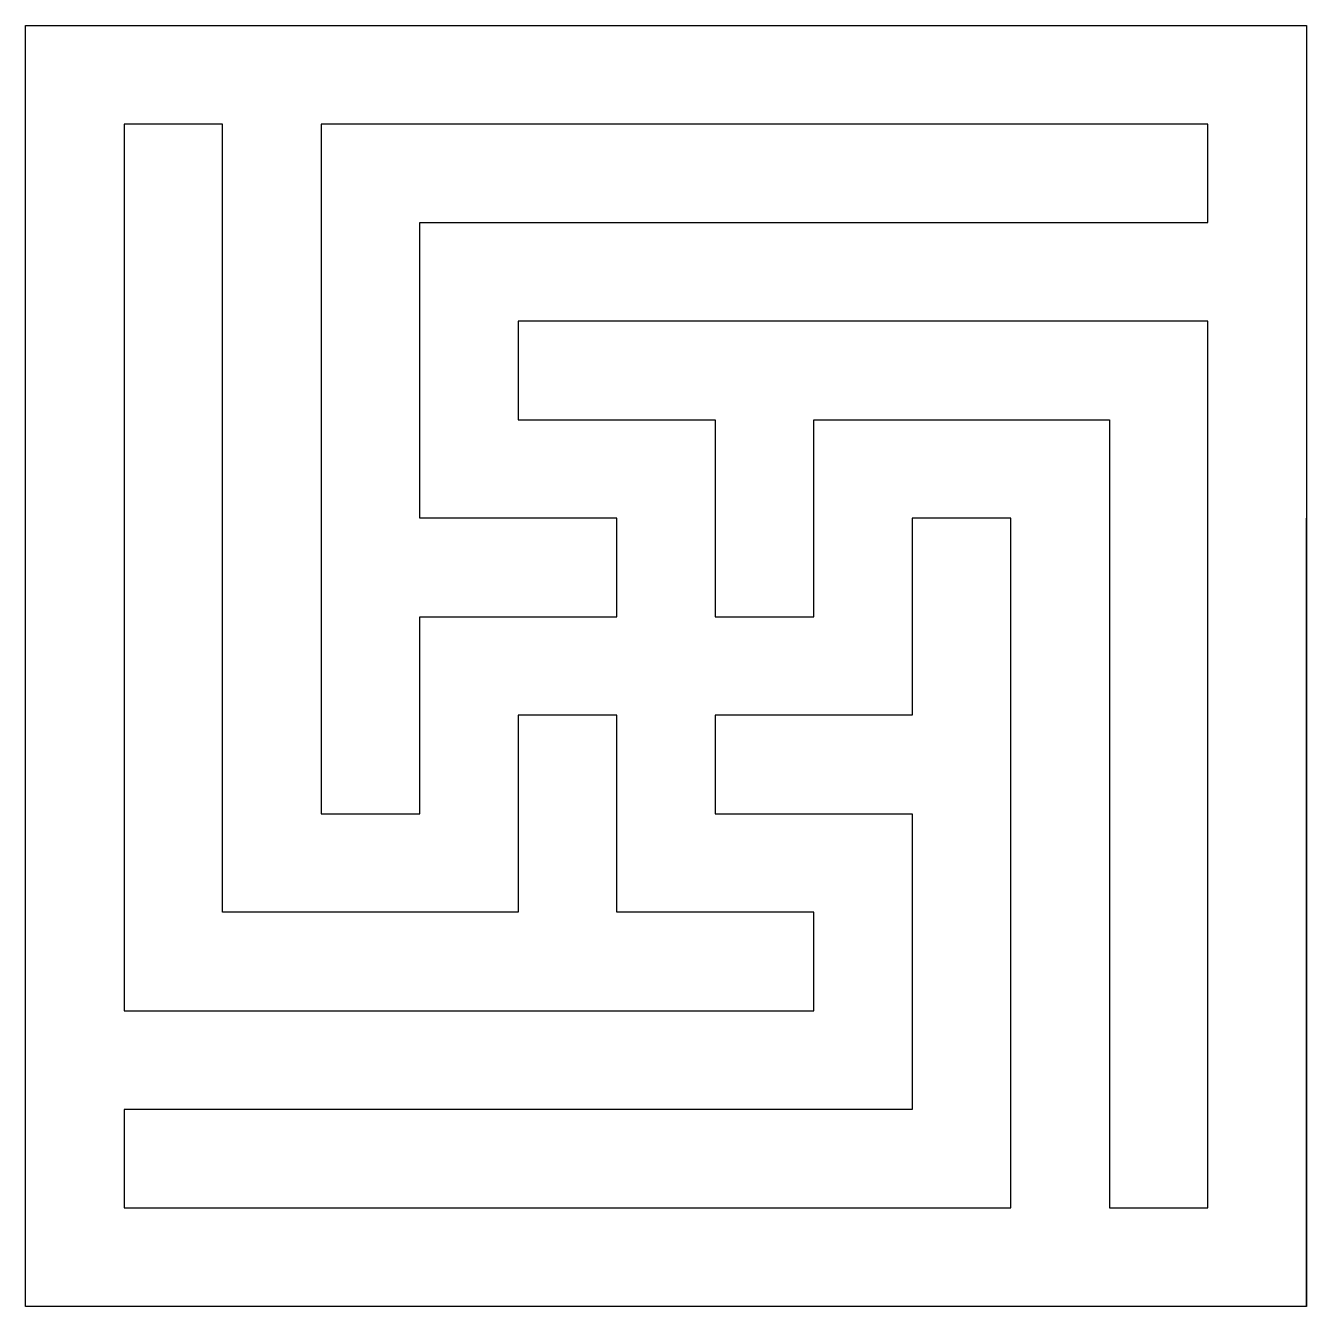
# Model space of a CAD drawing. Header units: centimetres. Extents: x 7.24 to 12.35, y 3.89 to 9.
import ezdxf

# ---------------------------------------------------------------- set-up
doc = ezdxf.new("R2010")
doc.units = ezdxf.units.CM
doc.header["$MEASUREMENT"] = 0
doc.layers.add('layer 1', color=7, linetype='Continuous')

msp = doc.modelspace()

# ---------------------------------------------------------------- linework, layer by layer
at = {"layer": 'layer 1', "color": 250}
for points, knots in [([(12.35399, 7.03502), (12.35399, 7.03502), (12.35399, 9.00077), (12.35399, 9.00077), (12.35399, 9.00077), (12.35399, 9.00077), (11.96078, 9.00077), (11.96078, 9.00077), (11.96078, 9.00077), (11.96078, 9.00077), (8.81571, 9.00077), (8.81571, 9.00077), (8.81571, 9.00077), (8.81571, 9.00077), (7.6364, 9.00077), (7.6364, 9.00077), (7.6364, 9.00077), (7.6364, 9.00077), (7.24318, 9.00077), (7.24318, 9.00077), (7.24318, 9.00077), (7.24318, 9.00077), (7.24318, 5.8557), (7.24318, 5.8557), (7.24318, 5.8557), (7.24318, 5.8557), (7.24318, 4.28317), (7.24318, 4.28317), (7.24318, 4.28317), (7.24318, 4.28317), (7.24318, 3.88995), (7.24318, 3.88995), (7.24318, 3.88995), (7.24318, 3.88995), (7.6364, 3.88995), (7.6364, 3.88995), (7.6364, 3.88995), (7.6364, 3.88995), (9.20893, 3.88995), (9.20893, 3.88995), (9.20893, 3.88995), (9.20893, 3.88995), (12.35399, 3.88995), (12.35399, 3.88995), (12.35399, 3.88995), (12.35399, 3.88995), (12.35399, 7.03502), (12.35399, 7.03502)], [0, 0, 0, 0, 0.0769231, 0.0769231, 0.0769231, 0.0769231, 0.1538462, 0.1538462, 0.1538462, 0.1538462, 0.2307692, 0.2307692, 0.2307692, 0.2307692, 0.3076923, 0.3076923, 0.3076923, 0.3076923, 0.3846154, 0.3846154, 0.3846154, 0.3846154, 0.4615385, 0.4615385, 0.4615385, 0.4615385, 0.5384615, 0.5384615, 0.5384615, 0.5384615, 0.6153846, 0.6153846, 0.6153846, 0.6153846, 0.6923077, 0.6923077, 0.6923077, 0.6923077, 0.7692308, 0.7692308, 0.7692308, 0.7692308, 0.8461538, 0.8461538, 0.8461538, 0.8461538, 1, 1, 1, 1]), ([(7.6364, 5.06927), (7.6364, 5.06927), (7.6364, 7.03502), (7.6364, 7.03502), (7.6364, 7.03502), (7.6364, 7.03502), (7.6364, 8.60755), (7.6364, 8.60755), (7.6364, 8.60755), (7.6364, 8.60755), (8.02929, 8.60755), (8.02929, 8.60755), (8.02929, 8.60755), (8.02929, 8.60755), (8.02929, 5.46248), (8.02929, 5.46248), (8.02929, 5.46248), (8.02929, 5.46248), (8.42251, 5.46248), (8.42251, 5.46248), (8.42251, 5.46248), (8.42251, 5.46248), (8.81571, 5.46248), (8.81571, 5.46248), (8.81571, 5.46248), (8.81571, 5.46248), (9.20893, 5.46248), (9.20893, 5.46248), (9.20893, 5.46248), (9.20893, 5.46248), (9.20893, 6.24891), (9.20893, 6.24891), (9.20893, 6.24891), (9.20893, 6.24891), (9.60214, 6.24891), (9.60214, 6.24891), (9.60214, 6.24891), (9.60214, 6.24891), (9.60214, 6.2486), (9.60214, 6.2486), (9.60214, 6.2486), (9.60214, 6.2486), (9.60214, 5.8557), (9.60214, 5.8557), (9.60214, 5.8557), (9.60214, 5.8557), (9.60214, 5.46248), (9.60214, 5.46248), (9.60214, 5.46248), (9.60214, 5.46248), (9.99535, 5.46248), (9.99535, 5.46248), (9.99535, 5.46248), (9.99535, 5.46248), (10.38825, 5.46248), (10.38825, 5.46248), (10.38825, 5.46248), (10.38825, 5.46248), (10.38825, 5.06927), (10.38825, 5.06927), (10.38825, 5.06927), (10.38825, 5.06927), (7.6364, 5.06927), (7.6364, 5.06927), (7.6364, 5.06927), (7.6364, 5.06927), (7.6364, 5.06927), (7.6364, 5.06927)], [0, 0, 0, 0, 0.0555556, 0.0555556, 0.0555556, 0.0555556, 0.1111111, 0.1111111, 0.1111111, 0.1111111, 0.1666667, 0.1666667, 0.1666667, 0.1666667, 0.2222222, 0.2222222, 0.2222222, 0.2222222, 0.2777778, 0.2777778, 0.2777778, 0.2777778, 0.3333333, 0.3333333, 0.3333333, 0.3333333, 0.3888889, 0.3888889, 0.3888889, 0.3888889, 0.4444444, 0.4444444, 0.4444444, 0.4444444, 0.5, 0.5, 0.5, 0.5, 0.5555556, 0.5555556, 0.5555556, 0.5555556, 0.6111111, 0.6111111, 0.6111111, 0.6111111, 0.6666667, 0.6666667, 0.6666667, 0.6666667, 0.7222222, 0.7222222, 0.7222222, 0.7222222, 0.7777778, 0.7777778, 0.7777778, 0.7777778, 0.8333333, 0.8333333, 0.8333333, 0.8333333, 0.8888889, 0.8888889, 0.8888889, 0.8888889, 1, 1, 1, 1]), ([(8.81571, 8.60755), (8.81571, 8.60755), (11.96078, 8.60755), (11.96078, 8.60755), (11.96078, 8.60755), (11.96078, 8.60755), (11.96078, 8.21466), (11.96078, 8.21466), (11.96078, 8.21466), (11.96078, 8.21466), (8.81571, 8.21466), (8.81571, 8.21466), (8.81571, 8.21466), (8.81571, 8.21466), (8.81571, 8.21435), (8.81571, 8.21435), (8.81571, 8.21435), (8.81571, 8.21435), (8.81571, 7.82144), (8.81571, 7.82144), (8.81571, 7.82144), (8.81571, 7.82144), (8.81571, 7.42824), (8.81571, 7.42824), (8.81571, 7.42824), (8.81571, 7.42824), (8.81571, 7.03502), (8.81571, 7.03502), (8.81571, 7.03502), (8.81571, 7.03502), (9.60214, 7.03502), (9.60214, 7.03502), (9.60214, 7.03502), (9.60214, 7.03502), (9.60214, 6.6418), (9.60214, 6.6418), (9.60214, 6.6418), (9.60214, 6.6418), (8.81571, 6.6418), (8.81571, 6.6418), (8.81571, 6.6418), (8.81571, 6.6418), (8.81571, 6.24891), (8.81571, 6.24891), (8.81571, 6.24891), (8.81571, 6.24891), (8.81571, 5.8557), (8.81571, 5.8557), (8.81571, 5.8557), (8.81571, 5.8557), (8.42251, 5.8557), (8.42251, 5.8557), (8.42251, 5.8557), (8.42251, 5.8557), (8.42251, 8.60755), (8.42251, 8.60755), (8.42251, 8.60755), (8.42251, 8.60755), (8.81571, 8.60755), (8.81571, 8.60755)], [0, 0, 0, 0, 0.0625, 0.0625, 0.0625, 0.0625, 0.125, 0.125, 0.125, 0.125, 0.1875, 0.1875, 0.1875, 0.1875, 0.25, 0.25, 0.25, 0.25, 0.3125, 0.3125, 0.3125, 0.3125, 0.375, 0.375, 0.375, 0.375, 0.4375, 0.4375, 0.4375, 0.4375, 0.5, 0.5, 0.5, 0.5, 0.5625, 0.5625, 0.5625, 0.5625, 0.625, 0.625, 0.625, 0.625, 0.6875, 0.6875, 0.6875, 0.6875, 0.75, 0.75, 0.75, 0.75, 0.8125, 0.8125, 0.8125, 0.8125, 0.875, 0.875, 0.875, 0.875, 1, 1, 1, 1]), ([(11.56789, 4.28317), (11.56789, 4.28317), (11.56789, 7.42824), (11.56789, 7.42824), (11.56789, 7.42824), (11.56789, 7.42824), (11.56757, 7.42824), (11.56757, 7.42824), (11.56757, 7.42824), (11.56757, 7.42824), (11.17467, 7.42824), (11.17467, 7.42824), (11.17467, 7.42824), (11.17467, 7.42824), (10.78147, 7.42824), (10.78147, 7.42824), (10.78147, 7.42824), (10.78147, 7.42824), (10.38825, 7.42824), (10.38825, 7.42824), (10.38825, 7.42824), (10.38825, 7.42824), (10.38825, 6.6418), (10.38825, 6.6418), (10.38825, 6.6418), (10.38825, 6.6418), (9.99535, 6.6418), (9.99535, 6.6418), (9.99535, 6.6418), (9.99535, 6.6418), (9.99535, 7.42824), (9.99535, 7.42824), (9.99535, 7.42824), (9.99535, 7.42824), (9.99503, 7.42824), (9.99503, 7.42824), (9.99503, 7.42824), (9.99503, 7.42824), (9.60214, 7.42824), (9.60214, 7.42824), (9.60214, 7.42824), (9.60214, 7.42824), (9.20893, 7.42824), (9.20893, 7.42824), (9.20893, 7.42824), (9.20893, 7.42824), (9.20893, 7.82144), (9.20893, 7.82144), (9.20893, 7.82144), (9.20893, 7.82144), (11.96078, 7.82144), (11.96078, 7.82144), (11.96078, 7.82144), (11.96078, 7.82144), (11.96078, 5.8557), (11.96078, 5.8557), (11.96078, 5.8557), (11.96078, 5.8557), (11.96078, 4.28317), (11.96078, 4.28317), (11.96078, 4.28317), (11.96078, 4.28317), (11.56789, 4.28317), (11.56789, 4.28317), (11.56789, 4.28317), (11.56789, 4.28317), (11.56789, 4.28317), (11.56789, 4.28317)], [0, 0, 0, 0, 0.0555556, 0.0555556, 0.0555556, 0.0555556, 0.1111111, 0.1111111, 0.1111111, 0.1111111, 0.1666667, 0.1666667, 0.1666667, 0.1666667, 0.2222222, 0.2222222, 0.2222222, 0.2222222, 0.2777778, 0.2777778, 0.2777778, 0.2777778, 0.3333333, 0.3333333, 0.3333333, 0.3333333, 0.3888889, 0.3888889, 0.3888889, 0.3888889, 0.4444444, 0.4444444, 0.4444444, 0.4444444, 0.5, 0.5, 0.5, 0.5, 0.5555556, 0.5555556, 0.5555556, 0.5555556, 0.6111111, 0.6111111, 0.6111111, 0.6111111, 0.6666667, 0.6666667, 0.6666667, 0.6666667, 0.7222222, 0.7222222, 0.7222222, 0.7222222, 0.7777778, 0.7777778, 0.7777778, 0.7777778, 0.8333333, 0.8333333, 0.8333333, 0.8333333, 0.8888889, 0.8888889, 0.8888889, 0.8888889, 1, 1, 1, 1]), ([(10.38825, 4.28317), (10.38825, 4.28317), (7.6364, 4.28317), (7.6364, 4.28317), (7.6364, 4.28317), (7.6364, 4.28317), (7.6364, 4.67606), (7.6364, 4.67606), (7.6364, 4.67606), (7.6364, 4.67606), (10.78147, 4.67606), (10.78147, 4.67606), (10.78147, 4.67606), (10.78147, 4.67606), (10.78147, 5.8557), (10.78147, 5.8557), (10.78147, 5.8557), (10.78147, 5.8557), (9.99535, 5.8557), (9.99535, 5.8557), (9.99535, 5.8557), (9.99535, 5.8557), (9.99535, 6.2486), (9.99535, 6.2486), (9.99535, 6.2486), (9.99535, 6.2486), (10.78147, 6.2486), (10.78147, 6.2486), (10.78147, 6.2486), (10.78147, 6.2486), (10.78147, 6.24891), (10.78147, 6.24891), (10.78147, 6.24891), (10.78147, 6.24891), (10.78147, 6.6418), (10.78147, 6.6418), (10.78147, 6.6418), (10.78147, 6.6418), (10.78147, 7.03502), (10.78147, 7.03502), (10.78147, 7.03502), (10.78147, 7.03502), (11.17467, 7.03502), (11.17467, 7.03502), (11.17467, 7.03502), (11.17467, 7.03502), (11.17467, 4.28317), (11.17467, 4.28317), (11.17467, 4.28317), (11.17467, 4.28317), (10.38825, 4.28317), (10.38825, 4.28317), (10.38825, 4.28317), (10.38825, 4.28317), (10.38825, 4.28317), (10.38825, 4.28317)], [0, 0, 0, 0, 0.0666667, 0.0666667, 0.0666667, 0.0666667, 0.1333333, 0.1333333, 0.1333333, 0.1333333, 0.2, 0.2, 0.2, 0.2, 0.2666667, 0.2666667, 0.2666667, 0.2666667, 0.3333333, 0.3333333, 0.3333333, 0.3333333, 0.4, 0.4, 0.4, 0.4, 0.4666667, 0.4666667, 0.4666667, 0.4666667, 0.5333333, 0.5333333, 0.5333333, 0.5333333, 0.6, 0.6, 0.6, 0.6, 0.6666667, 0.6666667, 0.6666667, 0.6666667, 0.7333333, 0.7333333, 0.7333333, 0.7333333, 0.8, 0.8, 0.8, 0.8, 0.8666667, 0.8666667, 0.8666667, 0.8666667, 1, 1, 1, 1]), ([(12.35399, 7.03502), (12.35399, 7.03502), (12.35399, 3.88995), (12.35399, 3.88995), (12.35399, 3.88995), (12.35399, 7.03502), (12.35399, 7.03502)], [0, 0, 0, 0, 1, 1, 1, 4.14507, 4.14507, 4.14507, 4.14507])]:
    msp.add_open_spline(points, degree=3, knots=knots, dxfattribs=at)
at = {"layer": 'layer 1', "lineweight": 9}
for points, knots in [([(12.35399, 7.03502), (12.35399, 7.03502), (12.35399, 9.00077), (12.35399, 9.00077), (12.35399, 9.00077), (12.35399, 9.00077), (11.96078, 9.00077), (11.96078, 9.00077), (11.96078, 9.00077), (11.96078, 9.00077), (8.81571, 9.00077), (8.81571, 9.00077), (8.81571, 9.00077), (8.81571, 9.00077), (7.6364, 9.00077), (7.6364, 9.00077), (7.6364, 9.00077), (7.6364, 9.00077), (7.24318, 9.00077), (7.24318, 9.00077), (7.24318, 9.00077), (7.24318, 9.00077), (7.24318, 5.8557), (7.24318, 5.8557), (7.24318, 5.8557), (7.24318, 5.8557), (7.24318, 4.28317), (7.24318, 4.28317), (7.24318, 4.28317), (7.24318, 4.28317), (7.24318, 3.88995), (7.24318, 3.88995), (7.24318, 3.88995), (7.24318, 3.88995), (7.6364, 3.88995), (7.6364, 3.88995), (7.6364, 3.88995), (7.6364, 3.88995), (9.20893, 3.88995), (9.20893, 3.88995), (9.20893, 3.88995), (9.20893, 3.88995), (12.35399, 3.88995), (12.35399, 3.88995)], [0, 0, 0, 0, 0.0833333, 0.0833333, 0.0833333, 0.0833333, 0.1666667, 0.1666667, 0.1666667, 0.1666667, 0.25, 0.25, 0.25, 0.25, 0.3333333, 0.3333333, 0.3333333, 0.3333333, 0.4166667, 0.4166667, 0.4166667, 0.4166667, 0.5, 0.5, 0.5, 0.5, 0.5833333, 0.5833333, 0.5833333, 0.5833333, 0.6666667, 0.6666667, 0.6666667, 0.6666667, 0.75, 0.75, 0.75, 0.75, 0.8333333, 0.8333333, 0.8333333, 0.8333333, 1, 1, 1, 1]), ([(7.6364, 5.06927), (7.6364, 5.06927), (7.6364, 7.03502), (7.6364, 7.03502), (7.6364, 7.03502), (7.6364, 7.03502), (7.6364, 8.60755), (7.6364, 8.60755), (7.6364, 8.60755), (7.6364, 8.60755), (8.02929, 8.60755), (8.02929, 8.60755), (8.02929, 8.60755), (8.02929, 8.60755), (8.02929, 5.46248), (8.02929, 5.46248), (8.02929, 5.46248), (8.02929, 5.46248), (8.42251, 5.46248), (8.42251, 5.46248), (8.42251, 5.46248), (8.42251, 5.46248), (8.81571, 5.46248), (8.81571, 5.46248), (8.81571, 5.46248), (8.81571, 5.46248), (9.20893, 5.46248), (9.20893, 5.46248), (9.20893, 5.46248), (9.20893, 5.46248), (9.20893, 6.24891), (9.20893, 6.24891), (9.20893, 6.24891), (9.20893, 6.24891), (9.60214, 6.24891), (9.60214, 6.24891), (9.60214, 6.24891), (9.60214, 6.24891), (9.60214, 6.2486), (9.60214, 6.2486), (9.60214, 6.2486), (9.60214, 6.2486), (9.60214, 5.8557), (9.60214, 5.8557), (9.60214, 5.8557), (9.60214, 5.8557), (9.60214, 5.46248), (9.60214, 5.46248), (9.60214, 5.46248), (9.60214, 5.46248), (9.99535, 5.46248), (9.99535, 5.46248), (9.99535, 5.46248), (9.99535, 5.46248), (10.38825, 5.46248), (10.38825, 5.46248), (10.38825, 5.46248), (10.38825, 5.46248), (10.38825, 5.06927), (10.38825, 5.06927), (10.38825, 5.06927), (10.38825, 5.06927), (7.6364, 5.06927), (7.6364, 5.06927), (7.6364, 5.06927), (7.6364, 5.06927), (7.6364, 5.06927), (7.6364, 5.06927)], [0, 0, 0, 0, 0.0555556, 0.0555556, 0.0555556, 0.0555556, 0.1111111, 0.1111111, 0.1111111, 0.1111111, 0.1666667, 0.1666667, 0.1666667, 0.1666667, 0.2222222, 0.2222222, 0.2222222, 0.2222222, 0.2777778, 0.2777778, 0.2777778, 0.2777778, 0.3333333, 0.3333333, 0.3333333, 0.3333333, 0.3888889, 0.3888889, 0.3888889, 0.3888889, 0.4444444, 0.4444444, 0.4444444, 0.4444444, 0.5, 0.5, 0.5, 0.5, 0.5555556, 0.5555556, 0.5555556, 0.5555556, 0.6111111, 0.6111111, 0.6111111, 0.6111111, 0.6666667, 0.6666667, 0.6666667, 0.6666667, 0.7222222, 0.7222222, 0.7222222, 0.7222222, 0.7777778, 0.7777778, 0.7777778, 0.7777778, 0.8333333, 0.8333333, 0.8333333, 0.8333333, 0.8888889, 0.8888889, 0.8888889, 0.8888889, 1, 1, 1, 1]), ([(8.81571, 8.60755), (8.81571, 8.60755), (11.96078, 8.60755), (11.96078, 8.60755), (11.96078, 8.60755), (11.96078, 8.60755), (11.96078, 8.21466), (11.96078, 8.21466), (11.96078, 8.21466), (11.96078, 8.21466), (8.81571, 8.21466), (8.81571, 8.21466), (8.81571, 8.21466), (8.81571, 8.21466), (8.81571, 8.21435), (8.81571, 8.21435), (8.81571, 8.21435), (8.81571, 8.21435), (8.81571, 7.82144), (8.81571, 7.82144), (8.81571, 7.82144), (8.81571, 7.82144), (8.81571, 7.42824), (8.81571, 7.42824), (8.81571, 7.42824), (8.81571, 7.42824), (8.81571, 7.03502), (8.81571, 7.03502), (8.81571, 7.03502), (8.81571, 7.03502), (9.60214, 7.03502), (9.60214, 7.03502), (9.60214, 7.03502), (9.60214, 7.03502), (9.60214, 6.6418), (9.60214, 6.6418), (9.60214, 6.6418), (9.60214, 6.6418), (8.81571, 6.6418), (8.81571, 6.6418), (8.81571, 6.6418), (8.81571, 6.6418), (8.81571, 6.24891), (8.81571, 6.24891), (8.81571, 6.24891), (8.81571, 6.24891), (8.81571, 5.8557), (8.81571, 5.8557), (8.81571, 5.8557), (8.81571, 5.8557), (8.42251, 5.8557), (8.42251, 5.8557), (8.42251, 5.8557), (8.42251, 5.8557), (8.42251, 8.60755), (8.42251, 8.60755)], [0, 0, 0, 0, 0.0666667, 0.0666667, 0.0666667, 0.0666667, 0.1333333, 0.1333333, 0.1333333, 0.1333333, 0.2, 0.2, 0.2, 0.2, 0.2666667, 0.2666667, 0.2666667, 0.2666667, 0.3333333, 0.3333333, 0.3333333, 0.3333333, 0.4, 0.4, 0.4, 0.4, 0.4666667, 0.4666667, 0.4666667, 0.4666667, 0.5333333, 0.5333333, 0.5333333, 0.5333333, 0.6, 0.6, 0.6, 0.6, 0.6666667, 0.6666667, 0.6666667, 0.6666667, 0.7333333, 0.7333333, 0.7333333, 0.7333333, 0.8, 0.8, 0.8, 0.8, 0.8666667, 0.8666667, 0.8666667, 0.8666667, 1, 1, 1, 1]), ([(11.56789, 4.28317), (11.56789, 4.28317), (11.56789, 7.42824), (11.56789, 7.42824), (11.56789, 7.42824), (11.56789, 7.42824), (11.56757, 7.42824), (11.56757, 7.42824), (11.56757, 7.42824), (11.56757, 7.42824), (11.17467, 7.42824), (11.17467, 7.42824), (11.17467, 7.42824), (11.17467, 7.42824), (10.78147, 7.42824), (10.78147, 7.42824), (10.78147, 7.42824), (10.78147, 7.42824), (10.38825, 7.42824), (10.38825, 7.42824), (10.38825, 7.42824), (10.38825, 7.42824), (10.38825, 6.6418), (10.38825, 6.6418), (10.38825, 6.6418), (10.38825, 6.6418), (9.99535, 6.6418), (9.99535, 6.6418), (9.99535, 6.6418), (9.99535, 6.6418), (9.99535, 7.42824), (9.99535, 7.42824), (9.99535, 7.42824), (9.99535, 7.42824), (9.99503, 7.42824), (9.99503, 7.42824), (9.99503, 7.42824), (9.99503, 7.42824), (9.60214, 7.42824), (9.60214, 7.42824), (9.60214, 7.42824), (9.60214, 7.42824), (9.20893, 7.42824), (9.20893, 7.42824), (9.20893, 7.42824), (9.20893, 7.42824), (9.20893, 7.82144), (9.20893, 7.82144), (9.20893, 7.82144), (9.20893, 7.82144), (11.96078, 7.82144), (11.96078, 7.82144), (11.96078, 7.82144), (11.96078, 7.82144), (11.96078, 5.8557), (11.96078, 5.8557), (11.96078, 5.8557), (11.96078, 5.8557), (11.96078, 4.28317), (11.96078, 4.28317), (11.96078, 4.28317), (11.96078, 4.28317), (11.56789, 4.28317), (11.56789, 4.28317), (11.56789, 4.28317), (11.56789, 4.28317), (11.56789, 4.28317), (11.56789, 4.28317)], [0, 0, 0, 0, 0.0555556, 0.0555556, 0.0555556, 0.0555556, 0.1111111, 0.1111111, 0.1111111, 0.1111111, 0.1666667, 0.1666667, 0.1666667, 0.1666667, 0.2222222, 0.2222222, 0.2222222, 0.2222222, 0.2777778, 0.2777778, 0.2777778, 0.2777778, 0.3333333, 0.3333333, 0.3333333, 0.3333333, 0.3888889, 0.3888889, 0.3888889, 0.3888889, 0.4444444, 0.4444444, 0.4444444, 0.4444444, 0.5, 0.5, 0.5, 0.5, 0.5555556, 0.5555556, 0.5555556, 0.5555556, 0.6111111, 0.6111111, 0.6111111, 0.6111111, 0.6666667, 0.6666667, 0.6666667, 0.6666667, 0.7222222, 0.7222222, 0.7222222, 0.7222222, 0.7777778, 0.7777778, 0.7777778, 0.7777778, 0.8333333, 0.8333333, 0.8333333, 0.8333333, 0.8888889, 0.8888889, 0.8888889, 0.8888889, 1, 1, 1, 1]), ([(10.38825, 4.28317), (10.38825, 4.28317), (7.6364, 4.28317), (7.6364, 4.28317), (7.6364, 4.28317), (7.6364, 4.28317), (7.6364, 4.67606), (7.6364, 4.67606), (7.6364, 4.67606), (7.6364, 4.67606), (10.78147, 4.67606), (10.78147, 4.67606), (10.78147, 4.67606), (10.78147, 4.67606), (10.78147, 5.8557), (10.78147, 5.8557), (10.78147, 5.8557), (10.78147, 5.8557), (9.99535, 5.8557), (9.99535, 5.8557), (9.99535, 5.8557), (9.99535, 5.8557), (9.99535, 6.2486), (9.99535, 6.2486), (9.99535, 6.2486), (9.99535, 6.2486), (10.78147, 6.2486), (10.78147, 6.2486), (10.78147, 6.2486), (10.78147, 6.2486), (10.78147, 6.24891), (10.78147, 6.24891), (10.78147, 6.24891), (10.78147, 6.24891), (10.78147, 6.6418), (10.78147, 6.6418), (10.78147, 6.6418), (10.78147, 6.6418), (10.78147, 7.03502), (10.78147, 7.03502), (10.78147, 7.03502), (10.78147, 7.03502), (11.17467, 7.03502), (11.17467, 7.03502), (11.17467, 7.03502), (11.17467, 7.03502), (11.17467, 4.28317), (11.17467, 4.28317), (11.17467, 4.28317), (11.17467, 4.28317), (10.38825, 4.28317), (10.38825, 4.28317), (10.38825, 4.28317), (10.38825, 4.28317), (10.38825, 4.28317), (10.38825, 4.28317)], [0, 0, 0, 0, 0.0666667, 0.0666667, 0.0666667, 0.0666667, 0.1333333, 0.1333333, 0.1333333, 0.1333333, 0.2, 0.2, 0.2, 0.2, 0.2666667, 0.2666667, 0.2666667, 0.2666667, 0.3333333, 0.3333333, 0.3333333, 0.3333333, 0.4, 0.4, 0.4, 0.4, 0.4666667, 0.4666667, 0.4666667, 0.4666667, 0.5333333, 0.5333333, 0.5333333, 0.5333333, 0.6, 0.6, 0.6, 0.6, 0.6666667, 0.6666667, 0.6666667, 0.6666667, 0.7333333, 0.7333333, 0.7333333, 0.7333333, 0.8, 0.8, 0.8, 0.8, 0.8666667, 0.8666667, 0.8666667, 0.8666667, 1, 1, 1, 1]), ([(12.35399, 7.03502), (12.35399, 7.03502), (12.35399, 3.88995), (12.35399, 3.88995), (12.35399, 3.88995), (12.35399, 7.03502), (12.35399, 7.03502)], [0, 0, 0, 0, 1, 1, 1, 4.14507, 4.14507, 4.14507, 4.14507])]:
    msp.add_open_spline(points, degree=3, knots=knots, dxfattribs=at)
at = {"layer": 'layer 1', "color": 250}
msp.add_open_spline([(12.35399, 3.88995), (12.35399, 3.88995), (12.35399, 3.88995), (12.35399, 3.88995)], degree=3, dxfattribs=at)
at = {"layer": 'layer 1', "lineweight": 9}
msp.add_open_spline([(12.35399, 3.88995), (12.35399, 3.88995), (12.35399, 3.88995), (12.35399, 3.88995)], degree=3, dxfattribs=at)

doc.saveas('drawing.dxf')
